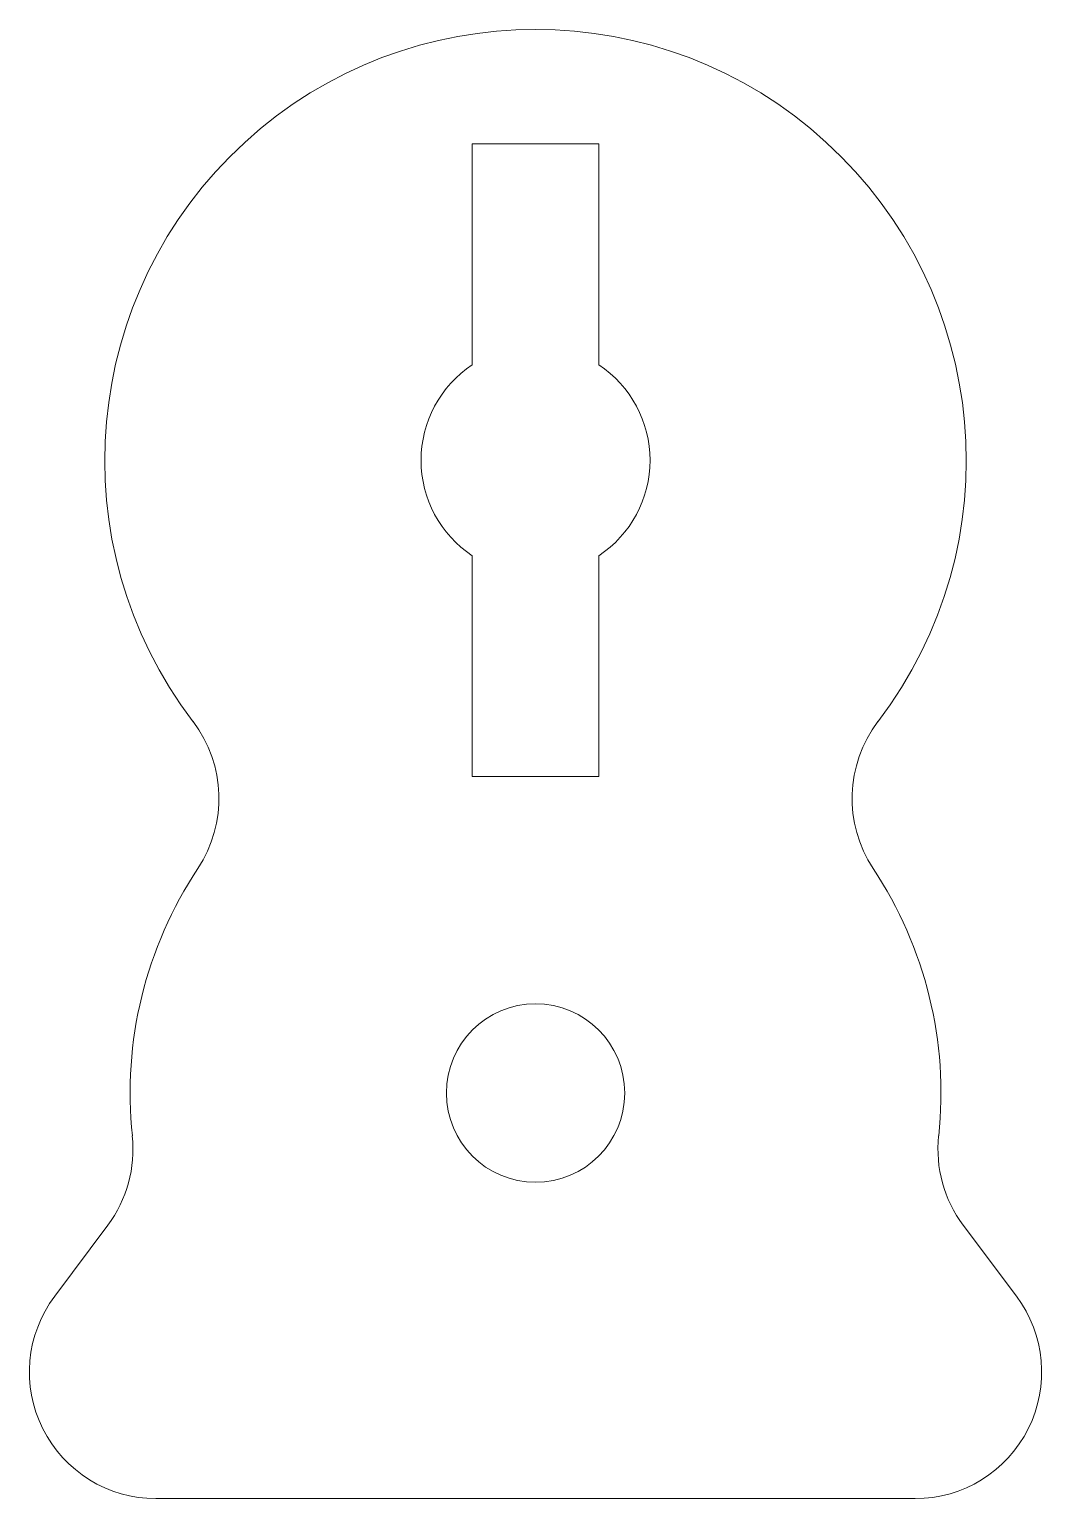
# Model space of a CAD drawing. Header units: inches. Extents: x 0.6 to 1.4, y 13.26 to 14.42.
import ezdxf

# ---------------------------------------------------------------- set-up
doc = ezdxf.new("R2010")
doc.units = ezdxf.units.IN
doc.header["$MEASUREMENT"] = 0

msp = doc.modelspace()

# ---------------------------------------------------------------- linework, layer by layer
at = {"color": 7, "linetype": 'Continuous', "lineweight": 15}
for p, q in [((1.0529, 14.3278), (0.9529, 14.3278)), ((0.9529, 14.3278), (0.9529, 14.1532)), ((1.0529, 14.1532), (1.0529, 14.3278)), ((0.9529, 14.0024), (0.9529, 13.8278)), ((1.0529, 13.8278), (1.0529, 14.0024)), ((0.9529, 13.8278), (1.0529, 13.8278)), ((0.6648, 13.4733), (0.6228, 13.4173)), ((1.383, 13.4173), (1.341, 13.4733)), ((0.7028, 13.2573), (1.303, 13.2573))]:
    msp.add_line(p, q, dxfattribs=at)
msp.add_circle((1.0029, 13.5778), 0.0705, dxfattribs=at)
for centre, radius, start, end in [((1.0029, 14.0778), 0.3405, 322.6539, 217.3461), ((1.0029, 14.0778), 0.0905, 123.5377, 236.4623), ((1.0029, 14.0778), 0.0905, 303.5377, 56.4623), ((0.6527, 13.8106), 0.1, 326.3871, 37.3461), ((1.3531, 13.8106), 0.1, 142.6539, 213.6129), ((1.0029, 13.5778), 0.3205, 146.3871, 186.0762), ((1.0029, 13.5778), 0.3205, 353.9238, 33.6129), ((0.5847, 13.5333), 0.1, 323.1521, 6.0762), ((1.421, 13.5333), 0.1, 173.9238, 216.8479), ((0.7028, 13.3573), 0.1, 143.1521, 270), ((1.303, 13.3573), 0.1, 270, 36.8479)]:
    msp.add_arc(centre, radius, start, end, dxfattribs=at)

doc.saveas('drawing.dxf')
